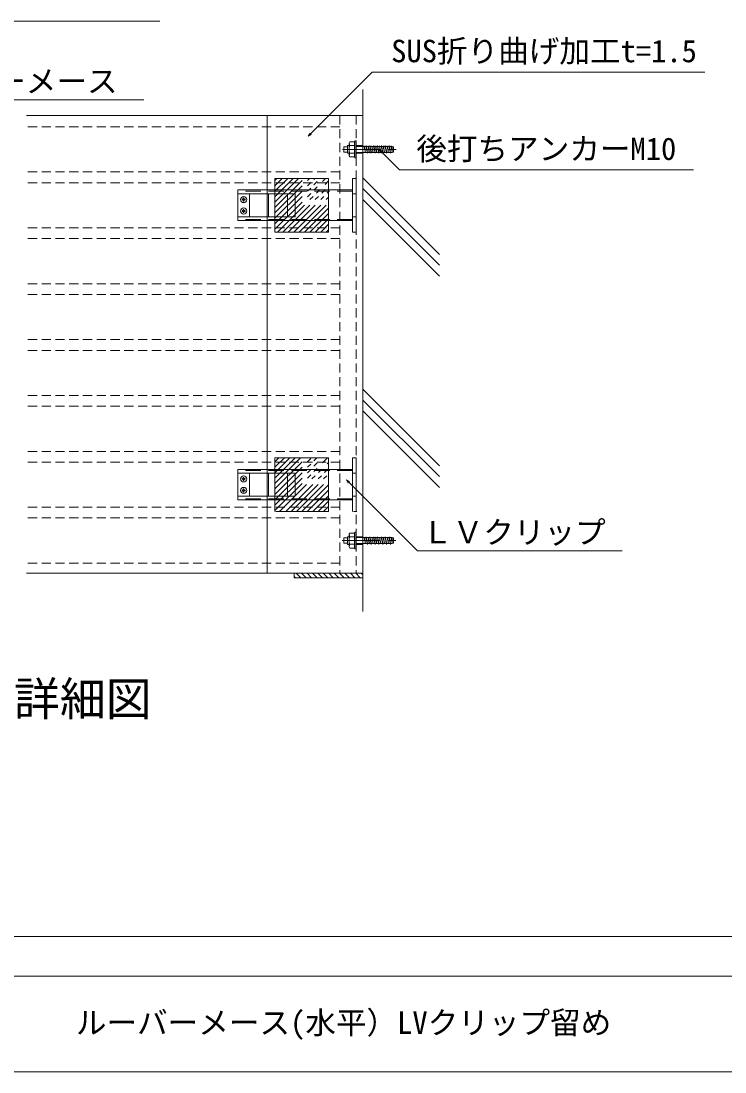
# Model space of a CAD drawing. Units: millimetres, scale not verified. Extents: x -1983 to 1977, y -1424 to 1384.
# Drawn here: x -839 to 82, y -1424 to -51 of the extents above; entities that cross this region are included whole.
import ezdxf
from ezdxf.enums import TextEntityAlignment as Align

# ---------------------------------------------------------------- set-up
doc = ezdxf.new("R2010")
doc.units = ezdxf.units.MM
doc.header["$LTSCALE"] = 10
for name, pattern in [('CHAIN1', [8, 5, -1, 1, -1]), ('DASHED1', [1.8, 1.2, -0.6]), ('DASHED2', [3, 2, -1]), ('DOUBLE_CHAIN1', [8.8, 5, -1, 0.6, -0.6, 0.6, -1])]:
    doc.linetypes.add(name, pattern=pattern)
for name, color, linetype, lineweight in [('0-0', 2, 'Continuous', 18), ('0-1', 7, 'Continuous', 18), ('0-2', 7, 'Continuous', 18), ('0-9', 7, 'Continuous', 18), ('A-0', 6, 'Continuous', 18)]:
    doc.layers.add(name, color=color, linetype=linetype, lineweight=lineweight)
doc.styles.add('ＭＳ ゴシック', font='')
doc.styles.get('ＭＳ ゴシック').set_extended_font_data('MS Gothic')

msp = doc.modelspace()

# ---------------------------------------------------------------- linework, layer by layer
at = {"layer": '0-0'}
for p, q in [((-421.61, -173.96), (-831.61, -173.96)), ((-421.61, -771.96), (-831.61, -771.96))]:
    msp.add_line(p, q, dxfattribs=at)
at = {"layer": '0-0', "linetype": 'DASHED1'}
msp.add_line((-421.61, -173.96), (-421.61, -771.96), dxfattribs=at)
at = {"layer": '0-0', "color": 7, "linetype": 'DASHED1'}
for p, q in [((-421.61, -188.96), (-831.61, -188.96)), ((-421.61, -247.96), (-831.61, -247.96)), ((-421.61, -261.96), (-831.61, -261.96)), ((-421.61, -320.96), (-831.61, -320.96)), ((-421.61, -334.96), (-831.61, -334.96)), ((-421.61, -393.96), (-831.61, -393.96)), ((-421.61, -407.96), (-831.61, -407.96)), ((-421.61, -466.96), (-831.61, -466.96)), ((-421.61, -480.96), (-831.61, -480.96)), ((-421.61, -539.96), (-831.61, -539.96)), ((-421.61, -553.96), (-831.61, -553.96)), ((-421.61, -612.96), (-831.61, -612.96)), ((-421.61, -626.96), (-831.61, -626.96)), ((-421.61, -685.96), (-831.61, -685.96)), ((-421.61, -699.96), (-831.61, -699.96)), ((-421.61, -758.96), (-831.61, -758.96))]:
    msp.add_line(p, q, dxfattribs=at)
at = {"layer": '0-1'}
for p, q in [((-391.61, -140.12), (-391.61, -821.96)), ((-391.61, -255.61), (-291.61, -355.61)), ((-391.61, -269.75), (-291.61, -369.75)), ((-391.61, -283.89), (-291.61, -383.89)), ((-391.61, -531.75), (-291.61, -631.75)), ((-391.61, -545.89), (-291.61, -645.89)), ((-391.61, -560.04), (-291.61, -660.04))]:
    msp.add_line(p, q, dxfattribs=at)
at = {"layer": '0-2'}
for p, q in [((-516.61, -173.96), (-516.61, -771.96)), ((-421.61, -173.96), (-391.61, -173.96)), ((-416.61, -214.96), (-416.61, -221.96)), ((-416.61, -214.96), (-411.61, -214.96)), ((-411.61, -213.46), (-409.61, -213.46)), ((-411.61, -213.46), (-411.61, -223.46)), ((-408.79, -213.55), (-409.61, -210.21)), ((-409.61, -210.21), (-409.61, -226.71)), ((-408.79, -213.55), (-402.61, -213.55)), ((-402.61, -211.96), (-402.21, -207.46)), ((-402.61, -208.64), (-402.61, -228.27)), ((-402.21, -207.46), (-400.61, -207.46)), ((-402.21, -229.46), (-402.21, -207.46)), ((-400.61, -207.46), (-400.61, -229.46)), ((-391.61, -213.46), (-400.61, -213.46)), ((-353.61, -214.46), (-400.61, -214.46)), ((-391.61, -213.46), (-391.61, -223.46)), ((-389.91, -213.96), (-389.99, -214.46)), ((-389.99, -214.46), (-388.32, -222.95)), ((-389.91, -213.96), (-388.32, -222.95)), ((-389.91, -213.96), (-388.23, -222.45)), ((-387.49, -213.46), (-387.67, -214.46)), ((-387.67, -214.46), (-385.73, -223.45)), ((-385.73, -223.45), (-387.49, -213.46)), ((-387.49, -213.46), (-385.56, -222.45)), ((-384.91, -213.96), (-384.99, -214.46)), ((-383.32, -222.95), (-384.99, -214.46)), ((-384.91, -213.96), (-383.32, -222.95)), ((-384.91, -213.96), (-383.23, -222.45)), ((-382.49, -213.46), (-382.67, -214.46)), ((-382.67, -214.46), (-380.73, -223.45)), ((-380.73, -223.45), (-382.49, -213.46)), ((-382.49, -213.46), (-380.56, -222.45)), ((-379.91, -213.96), (-379.99, -214.46)), ((-378.32, -222.95), (-379.99, -214.46)), ((-379.91, -213.96), (-378.32, -222.95)), ((-379.91, -213.96), (-378.23, -222.45)), ((-377.49, -213.46), (-377.67, -214.46)), ((-377.67, -214.46), (-375.73, -223.45)), ((-375.73, -223.45), (-377.49, -213.46)), ((-377.49, -213.46), (-375.56, -222.45)), ((-374.91, -213.96), (-374.99, -214.46)), ((-373.32, -222.95), (-374.99, -214.46)), ((-374.91, -213.96), (-373.32, -222.95)), ((-374.91, -213.96), (-373.23, -222.45)), ((-372.49, -213.46), (-372.67, -214.46)), ((-372.67, -214.46), (-370.73, -223.45)), ((-370.73, -223.45), (-372.49, -213.46)), ((-372.49, -213.46), (-370.56, -222.45)), ((-369.91, -213.96), (-369.99, -214.46)), ((-368.32, -222.95), (-369.99, -214.46)), ((-369.91, -213.96), (-368.32, -222.95)), ((-369.91, -213.96), (-368.23, -222.45)), ((-367.49, -213.46), (-367.67, -214.46)), ((-367.67, -214.46), (-365.73, -223.45)), ((-365.73, -223.45), (-367.49, -213.46)), ((-367.49, -213.46), (-365.56, -222.45)), ((-364.91, -213.96), (-364.99, -214.46)), ((-363.32, -222.95), (-364.99, -214.46)), ((-364.91, -213.96), (-363.32, -222.95)), ((-364.91, -213.96), (-363.23, -222.45)), ((-362.49, -213.46), (-362.67, -214.46)), ((-362.67, -214.46), (-360.73, -223.45)), ((-360.73, -223.45), (-362.49, -213.46)), ((-362.49, -213.46), (-360.56, -222.45)), ((-359.91, -213.96), (-359.99, -214.46)), ((-358.32, -222.95), (-359.99, -214.46)), ((-359.91, -213.96), (-358.32, -222.95)), ((-359.91, -213.96), (-358.23, -222.45)), ((-357.49, -213.46), (-357.67, -214.46)), ((-357.67, -214.46), (-355.73, -223.45)), ((-355.73, -223.45), (-357.49, -213.46)), ((-357.49, -213.46), (-355.56, -222.45)), ((-354.91, -213.96), (-354.99, -214.46)), ((-353.61, -221.47), (-354.99, -214.46)), ((-354.91, -213.96), (-353.61, -220.52)), ((-353.61, -221.29), (-354.91, -213.96)), ((-353.61, -214.46), (-351.61, -214.96)), ((-353.61, -214.46), (-353.61, -222.45)), ((-351.61, -214.96), (-351.61, -221.96)), ((-416.61, -221.96), (-411.61, -221.96)), ((-411.61, -223.46), (-409.61, -223.46)), ((-408.79, -223.36), (-409.61, -226.71)), ((-409.61, -226.71), (-408.71, -228.27)), ((-408.79, -223.36), (-402.61, -223.36)), ((-408.71, -228.27), (-402.61, -228.27)), ((-402.61, -224.96), (-402.21, -229.46)), ((-402.21, -229.46), (-400.61, -229.46)), ((-353.61, -222.45), (-400.61, -222.45)), ((-391.61, -223.45), (-400.61, -223.45)), ((-388.32, -222.95), (-388.23, -222.45)), ((-385.73, -223.45), (-385.56, -222.45)), ((-383.32, -222.95), (-383.23, -222.45)), ((-380.73, -223.45), (-380.56, -222.45)), ((-378.32, -222.95), (-378.23, -222.45)), ((-375.73, -223.45), (-375.56, -222.45)), ((-373.32, -222.95), (-373.23, -222.45)), ((-370.73, -223.45), (-370.56, -222.45)), ((-368.32, -222.95), (-368.23, -222.45)), ((-365.73, -223.45), (-365.56, -222.45)), ((-363.32, -222.95), (-363.23, -222.45)), ((-360.73, -223.45), (-360.56, -222.45)), ((-358.32, -222.95), (-358.23, -222.45)), ((-355.73, -223.45), (-355.56, -222.45)), ((-353.61, -222.45), (-351.61, -221.96)), ((-506.61, -256.46), (-506.61, -326.46)), ((-405.11, -256.46), (-405.11, -326.46)), ((-400.61, -256.46), (-405.11, -256.46)), ((-480.11, -276.46), (-555.11, -276.46)), ((-548.68, -283.48), (-549.64, -283.49)), ((-548.68, -284.43), (-549.64, -284.42)), ((-548.68, -283.48), (-548.28, -283.29)), ((-548.68, -284.43), (-548.28, -284.62)), ((-548.09, -282.89), (-548.28, -283.29)), ((-548.09, -285.03), (-548.28, -284.62)), ((-548.09, -282.89), (-548.07, -281.93)), ((-548.09, -285.03), (-548.07, -285.98)), ((-547.13, -282.89), (-547.15, -281.93)), ((-547.13, -285.03), (-547.15, -285.98)), ((-547.13, -282.89), (-546.95, -283.29)), ((-547.13, -285.03), (-546.95, -284.62)), ((-546.54, -283.48), (-546.95, -283.29)), ((-546.54, -284.43), (-546.95, -284.62)), ((-546.54, -283.48), (-545.59, -283.49)), ((-546.54, -284.43), (-545.59, -284.42)), ((-540.11, -276.46), (-540.11, -306.46)), ((-515.11, -276.46), (-515.11, -306.46)), ((-490.11, -276.46), (-490.11, -306.46)), ((-400.61, -276.46), (-405.11, -276.46)), ((-548.68, -298.48), (-549.64, -298.49)), ((-548.68, -299.43), (-549.64, -299.42)), ((-548.68, -298.48), (-548.28, -298.29)), ((-548.68, -299.43), (-548.28, -299.62)), ((-548.09, -297.89), (-548.28, -298.29)), ((-548.09, -300.03), (-548.28, -299.62)), ((-548.09, -297.89), (-548.07, -296.93)), ((-548.09, -300.03), (-548.07, -300.98)), ((-547.13, -297.89), (-547.15, -296.93)), ((-547.13, -300.03), (-547.15, -300.98)), ((-547.13, -297.89), (-546.95, -298.29)), ((-547.13, -300.03), (-546.95, -299.62)), ((-546.54, -298.48), (-546.95, -298.29)), ((-546.54, -299.43), (-546.95, -299.62)), ((-546.54, -298.48), (-545.59, -298.49)), ((-546.54, -299.43), (-545.59, -299.42)), ((-405.11, -311.46), (-555.11, -311.46)), ((-400.61, -306.46), (-405.11, -306.46)), ((-506.61, -326.46), (-436.61, -326.46)), ((-506.61, -621.46), (-436.61, -621.46)), ((-506.61, -621.46), (-506.61, -691.46)), ((-436.61, -621.46), (-436.61, -691.46)), ((-405.11, -621.46), (-405.11, -691.46)), ((-400.61, -621.46), (-405.11, -621.46)), ((-400.61, -621.46), (-400.61, -691.46)), ((-405.11, -636.46), (-555.11, -636.46)), ((-555.11, -636.46), (-555.11, -676.46)), ((-480.11, -641.46), (-555.11, -641.46)), ((-540.11, -641.46), (-540.11, -671.46)), ((-515.11, -641.46), (-515.11, -671.46)), ((-490.11, -641.46), (-490.11, -671.46)), ((-400.61, -641.46), (-405.11, -641.46)), ((-548.68, -648.48), (-549.64, -648.49)), ((-548.68, -649.43), (-549.64, -649.42)), ((-548.68, -648.48), (-548.28, -648.29)), ((-548.68, -649.43), (-548.28, -649.62)), ((-548.09, -647.89), (-548.28, -648.29)), ((-548.09, -650.03), (-548.28, -649.62)), ((-548.09, -647.89), (-548.07, -646.93)), ((-548.09, -650.03), (-548.07, -650.98)), ((-547.13, -647.89), (-547.15, -646.93)), ((-547.13, -650.03), (-547.15, -650.98)), ((-547.13, -647.89), (-546.95, -648.29)), ((-547.13, -650.03), (-546.95, -649.62)), ((-546.54, -648.48), (-546.95, -648.29)), ((-546.54, -649.43), (-546.95, -649.62)), ((-546.54, -648.48), (-545.59, -648.49)), ((-546.54, -649.43), (-545.59, -649.42)), ((-548.68, -663.48), (-549.64, -663.49)), ((-548.68, -664.43), (-549.64, -664.42)), ((-548.68, -663.48), (-548.28, -663.29)), ((-548.68, -664.43), (-548.28, -664.62)), ((-548.09, -662.89), (-548.28, -663.29)), ((-548.09, -665.03), (-548.28, -664.62)), ((-548.09, -662.89), (-548.07, -661.93)), ((-548.09, -665.03), (-548.07, -665.98)), ((-547.13, -662.89), (-547.15, -661.93)), ((-547.13, -665.03), (-547.15, -665.98)), ((-547.13, -662.89), (-546.95, -663.29)), ((-547.13, -665.03), (-546.95, -664.62)), ((-546.54, -663.48), (-546.95, -663.29)), ((-546.54, -664.43), (-546.95, -664.62)), ((-546.54, -663.48), (-545.59, -663.49)), ((-546.54, -664.43), (-545.59, -664.42)), ((-400.61, -671.46), (-405.11, -671.46)), ((-405.11, -676.46), (-555.11, -676.46)), ((-505.61, -691.46), (-436.61, -691.46)), ((-399.61, -691.46), (-404.11, -691.46)), ((-416.61, -725.96), (-416.61, -732.96)), ((-416.61, -725.96), (-411.61, -725.96)), ((-411.61, -724.46), (-409.61, -724.46)), ((-411.61, -724.46), (-411.61, -734.46)), ((-408.79, -724.55), (-409.61, -721.21)), ((-409.61, -721.21), (-409.61, -737.71)), ((-408.79, -724.55), (-402.61, -724.55)), ((-402.61, -722.96), (-402.21, -718.46)), ((-402.61, -719.64), (-402.61, -739.27)), ((-402.21, -718.46), (-400.61, -718.46)), ((-402.21, -740.46), (-402.21, -718.46)), ((-400.61, -718.46), (-400.61, -740.46)), ((-391.61, -724.46), (-400.61, -724.46)), ((-353.61, -725.46), (-400.61, -725.46)), ((-391.61, -724.46), (-391.61, -734.46)), ((-389.91, -724.96), (-389.99, -725.46)), ((-389.99, -725.46), (-388.32, -733.95)), ((-389.91, -724.96), (-388.32, -733.95)), ((-389.91, -724.96), (-388.23, -733.45)), ((-387.49, -724.46), (-387.67, -725.46)), ((-387.67, -725.46), (-385.73, -734.45)), ((-385.73, -734.45), (-387.49, -724.46)), ((-387.49, -724.46), (-385.56, -733.45)), ((-384.91, -724.96), (-384.99, -725.46)), ((-383.32, -733.95), (-384.99, -725.46)), ((-384.91, -724.96), (-383.32, -733.95)), ((-384.91, -724.96), (-383.23, -733.45)), ((-382.49, -724.46), (-382.67, -725.46)), ((-382.67, -725.46), (-380.73, -734.45)), ((-380.73, -734.45), (-382.49, -724.46)), ((-382.49, -724.46), (-380.56, -733.45)), ((-379.91, -724.96), (-379.99, -725.46)), ((-378.32, -733.95), (-379.99, -725.46)), ((-379.91, -724.96), (-378.32, -733.95)), ((-379.91, -724.96), (-378.23, -733.45)), ((-377.49, -724.46), (-377.67, -725.46)), ((-377.67, -725.46), (-375.73, -734.45)), ((-375.73, -734.45), (-377.49, -724.46)), ((-377.49, -724.46), (-375.56, -733.45)), ((-374.91, -724.96), (-374.99, -725.46)), ((-373.32, -733.95), (-374.99, -725.46)), ((-374.91, -724.96), (-373.32, -733.95)), ((-374.91, -724.96), (-373.23, -733.45)), ((-372.49, -724.46), (-372.67, -725.46)), ((-372.67, -725.46), (-370.73, -734.45)), ((-370.73, -734.45), (-372.49, -724.46)), ((-372.49, -724.46), (-370.56, -733.45)), ((-369.91, -724.96), (-369.99, -725.46)), ((-368.32, -733.95), (-369.99, -725.46)), ((-369.91, -724.96), (-368.32, -733.95)), ((-369.91, -724.96), (-368.23, -733.45)), ((-367.49, -724.46), (-367.67, -725.46)), ((-367.67, -725.46), (-365.73, -734.45)), ((-365.73, -734.45), (-367.49, -724.46)), ((-367.49, -724.46), (-365.56, -733.45)), ((-364.91, -724.96), (-364.99, -725.46)), ((-363.32, -733.95), (-364.99, -725.46)), ((-364.91, -724.96), (-363.32, -733.95)), ((-364.91, -724.96), (-363.23, -733.45)), ((-362.49, -724.46), (-362.67, -725.46)), ((-362.67, -725.46), (-360.73, -734.45)), ((-360.73, -734.45), (-362.49, -724.46)), ((-362.49, -724.46), (-360.56, -733.45)), ((-359.91, -724.96), (-359.99, -725.46)), ((-358.32, -733.95), (-359.99, -725.46)), ((-359.91, -724.96), (-358.32, -733.95)), ((-359.91, -724.96), (-358.23, -733.45)), ((-357.49, -724.46), (-357.67, -725.46)), ((-357.67, -725.46), (-355.73, -734.45)), ((-355.73, -734.45), (-357.49, -724.46)), ((-357.49, -724.46), (-355.56, -733.45)), ((-354.91, -724.96), (-354.99, -725.46)), ((-353.61, -732.47), (-354.99, -725.46)), ((-354.91, -724.96), (-353.61, -731.52)), ((-353.61, -732.29), (-354.91, -724.96)), ((-353.61, -725.46), (-351.61, -725.96)), ((-353.61, -725.46), (-353.61, -733.45)), ((-351.61, -725.96), (-351.61, -732.96)), ((-416.61, -732.96), (-411.61, -732.96)), ((-411.61, -734.46), (-409.61, -734.46)), ((-408.79, -734.36), (-409.61, -737.71)), ((-409.61, -737.71), (-408.71, -739.27)), ((-408.79, -734.36), (-402.61, -734.36)), ((-408.71, -739.27), (-402.61, -739.27)), ((-402.61, -735.96), (-402.21, -740.46)), ((-402.21, -740.46), (-400.61, -740.46)), ((-353.61, -733.45), (-400.61, -733.45)), ((-391.61, -734.45), (-400.61, -734.45)), ((-388.32, -733.95), (-388.23, -733.45)), ((-385.73, -734.45), (-385.56, -733.45)), ((-383.32, -733.95), (-383.23, -733.45)), ((-380.73, -734.45), (-380.56, -733.45)), ((-378.32, -733.95), (-378.23, -733.45)), ((-375.73, -734.45), (-375.56, -733.45)), ((-373.32, -733.95), (-373.23, -733.45)), ((-370.73, -734.45), (-370.56, -733.45)), ((-368.32, -733.95), (-368.23, -733.45)), ((-365.73, -734.45), (-365.56, -733.45)), ((-363.32, -733.95), (-363.23, -733.45)), ((-360.73, -734.45), (-360.56, -733.45)), ((-358.32, -733.95), (-358.23, -733.45)), ((-355.73, -734.45), (-355.56, -733.45)), ((-353.61, -733.45), (-351.61, -732.96)), ((-481.61, -771.96), (-481.61, -777.96)), ((-481.61, -776.22), (-479.87, -777.96)), ((-391.61, -777.96), (-481.61, -777.96)), ((-478.8, -771.96), (-472.8, -777.96)), ((-471.73, -771.96), (-465.73, -777.96)), ((-464.66, -771.96), (-458.66, -777.96)), ((-457.59, -771.96), (-451.59, -777.96)), ((-450.52, -771.96), (-444.52, -777.96)), ((-443.44, -771.96), (-437.44, -777.96)), ((-436.37, -771.96), (-430.37, -777.96)), ((-429.3, -771.96), (-423.3, -777.96)), ((-422.23, -771.96), (-416.23, -777.96)), ((-421.61, -771.96), (-391.61, -771.96)), ((-415.16, -771.96), (-409.16, -777.96)), ((-408.09, -771.96), (-402.09, -777.96)), ((-401.02, -771.96), (-395.02, -777.96)), ((-393.95, -771.96), (-391.61, -774.29))]:
    msp.add_line(p, q, dxfattribs=at)
at = {"layer": '0-2', "linetype": 'DASHED1'}
msp.add_line((-400.61, -173.96), (-400.61, -771.96), dxfattribs=at)
at = {"layer": '0-2', "linetype": 'CHAIN1'}
for p, q in [((-418.23, -218.46), (-343.21, -218.46)), ((-418.65, -729.46), (-343.21, -729.46))]:
    msp.add_line(p, q, dxfattribs=at)
at = {"layer": '0-2', "linetype": 'DOUBLE_CHAIN1'}
for p, q in [((-506.61, -322.63), (-440.43, -256.46)), ((-506.61, -315.56), (-447.51, -256.46)), ((-506.61, -308.49), (-454.58, -256.46)), ((-506.61, -301.42), (-461.65, -256.46)), ((-506.61, -294.35), (-468.72, -256.46)), ((-506.61, -287.28), (-475.79, -256.46)), ((-506.61, -280.21), (-482.86, -256.46)), ((-506.61, -273.14), (-489.93, -256.46)), ((-506.61, -266.06), (-497, -256.46)), ((-506.61, -258.99), (-504.07, -256.46)), ((-503.36, -326.46), (-436.61, -259.7)), ((-496.29, -326.46), (-436.61, -266.78)), ((-489.22, -326.46), (-436.61, -273.85)), ((-482.15, -326.46), (-436.61, -280.92)), ((-475.08, -326.46), (-436.61, -287.99)), ((-468.01, -326.46), (-436.61, -295.06)), ((-460.94, -326.46), (-436.61, -302.13)), ((-453.87, -326.46), (-436.61, -309.2)), ((-446.79, -326.46), (-436.61, -316.27)), ((-439.72, -326.46), (-436.61, -323.34)), ((-506.61, -690.33), (-437.74, -621.46)), ((-506.61, -683.26), (-444.81, -621.46)), ((-506.61, -676.19), (-451.88, -621.46)), ((-506.61, -669.12), (-458.95, -621.46)), ((-506.61, -662.04), (-466.02, -621.46)), ((-506.61, -654.97), (-473.09, -621.46)), ((-506.61, -647.9), (-480.17, -621.46)), ((-506.61, -640.83), (-487.24, -621.46)), ((-506.61, -633.76), (-494.31, -621.46)), ((-506.61, -626.69), (-501.38, -621.46)), ((-500.67, -691.46), (-436.61, -627.4)), ((-492.6, -691.46), (-436.61, -635.47)), ((-485.53, -691.46), (-436.61, -642.54)), ((-478.45, -691.46), (-436.61, -649.61)), ((-471.38, -691.46), (-436.61, -656.68)), ((-464.31, -691.46), (-436.61, -663.75)), ((-457.24, -691.46), (-436.61, -670.83)), ((-450.17, -691.46), (-436.61, -677.9)), ((-443.1, -691.46), (-436.61, -684.97))]:
    msp.add_line(p, q, dxfattribs=at)
at = {"layer": '0-2', "linetype": 'DASHED2'}
for p, q in [((-405.11, -273.06), (-555.11, -273.06)), ((-405.11, -309.86), (-555.11, -309.86)), ((-405.11, -638.06), (-555.11, -638.06)), ((-405.11, -674.86), (-555.11, -674.86))]:
    msp.add_line(p, q, dxfattribs=at)
at = {"layer": '0-2'}
for points in [[(-409.61, -210.21), (-408.71, -208.64), (-402.61, -208.64)], [(-506.61, -256.46), (-436.61, -256.46), (-436.61, -326.46)], [(-400.61, -256.46), (-400.61, -326.46), (-405.11, -326.46)], [(-405.11, -271.46), (-555.11, -271.46), (-555.11, -311.46)], [(-480.11, -276.46), (-480.11, -306.46), (-555.11, -306.46)], [(-480.11, -641.46), (-480.11, -671.46), (-555.11, -671.46)], [(-409.61, -721.21), (-408.71, -719.64), (-402.61, -719.64)]]:
    msp.add_lwpolyline(points, dxfattribs=at)
for centre in [(-547.61, -283.96), (-547.61, -298.96), (-547.61, -648.96), (-547.61, -663.96)]:
    msp.add_circle(centre, 4, dxfattribs=at)
for centre, radius, start, end in [((-394.61, -218.46), 15, 160.90353, 199.09712), ((-547.61, -283.96), 2.08, 167.11888, 192.88112), ((-547.61, -283.96), 2.08, 77.11888, 102.88112), ((-547.61, -283.96), 2.08, 257.11888, 282.88112), ((-547.61, -283.96), 2.08, 347.11888, 12.88112), ((-547.61, -298.96), 2.08, 167.11888, 192.88112), ((-547.61, -298.96), 2.08, 77.11888, 102.88112), ((-547.61, -298.96), 2.08, 257.11888, 282.88112), ((-547.61, -298.96), 2.08, 347.11888, 12.88112), ((-547.61, -648.96), 2.08, 167.11888, 192.88112), ((-547.61, -648.96), 2.08, 77.11888, 102.88112), ((-547.61, -648.96), 2.08, 257.11888, 282.88112), ((-547.61, -648.96), 2.08, 347.11888, 12.88112), ((-547.61, -663.96), 2.08, 167.11888, 192.88112), ((-547.61, -663.96), 2.08, 77.11888, 102.88112), ((-547.61, -663.96), 2.08, 257.11888, 282.88112), ((-547.61, -663.96), 2.08, 347.11888, 12.88112), ((-394.61, -729.46), 15, 160.90353, 199.09712)]:
    msp.add_arc(centre, radius, start, end, dxfattribs=at)
at = {"layer": '0-9'}
for p, q in [((-657.11, -50.74), (-1026.16, -50.74)), ((-463.05, -201.37), (-379.4, -117.72)), ((-379.4, -117.72), (55.21, -117.72)), ((-999.41, -153.82), (-677.96, -153.82)), ((-463.05, -201.37), (-460.55, -197.04)), ((-463.05, -201.37), (-458.72, -198.87)), ((-369.77, -219.03), (-343.64, -245.17)), ((-369.77, -219.03), (-365.44, -221.53)), ((-369.77, -219.03), (-367.27, -223.36)), ((-343.64, -245.17), (40.61, -245.17)), ((-413.32, -650.08), (-408.99, -652.58)), ((-413.32, -650.08), (-410.82, -654.41)), ((-413.32, -650.08), (-320.32, -743.08)), ((-320.32, -743.08), (-52.73, -743.08))]:
    msp.add_line(p, q, dxfattribs=at)
at = {"layer": 'A-0'}
for p, q in [((-1983.47, -1246.9), (1977.17, -1246.9)), ((-1983.47, -1298.6), (1977.17, -1298.6)), ((-1983.47, -1423.72), (1977.17, -1423.72))]:
    msp.add_line(p, q, dxfattribs=at)

# ---------------------------------------------------------------- texts
at = {"layer": '0-9', "style": 'ＭＳ ゴシック'}
for s, height, p in [('SUS折り曲げ加工t=1.5', 29.33, (-354.67, -113.4)), ('ルーバーメース', 29.33, (-992.41, -152.82)), ('後打ちアンカーM10', 29.33, (-321.85, -241.05)), ('ＬＶクリップ', 29.33, (-314.32, -742.08)), ('平面詳細図', 43.99, (-967.88, -971.41))]:
    msp.add_text(s, height=height, dxfattribs=at).set_placement(p, align=Align.BOTTOM_LEFT)
at = {"layer": 'A-0', "color": 7, "style": 'ＭＳ ゴシック'}
msp.add_text('ルーバーメース(水平）LVクリップ留め', height=29.33, dxfattribs=at).set_placement((-766.91, -1382.75), align=Align.BOTTOM_LEFT)

doc.saveas('drawing.dxf')
